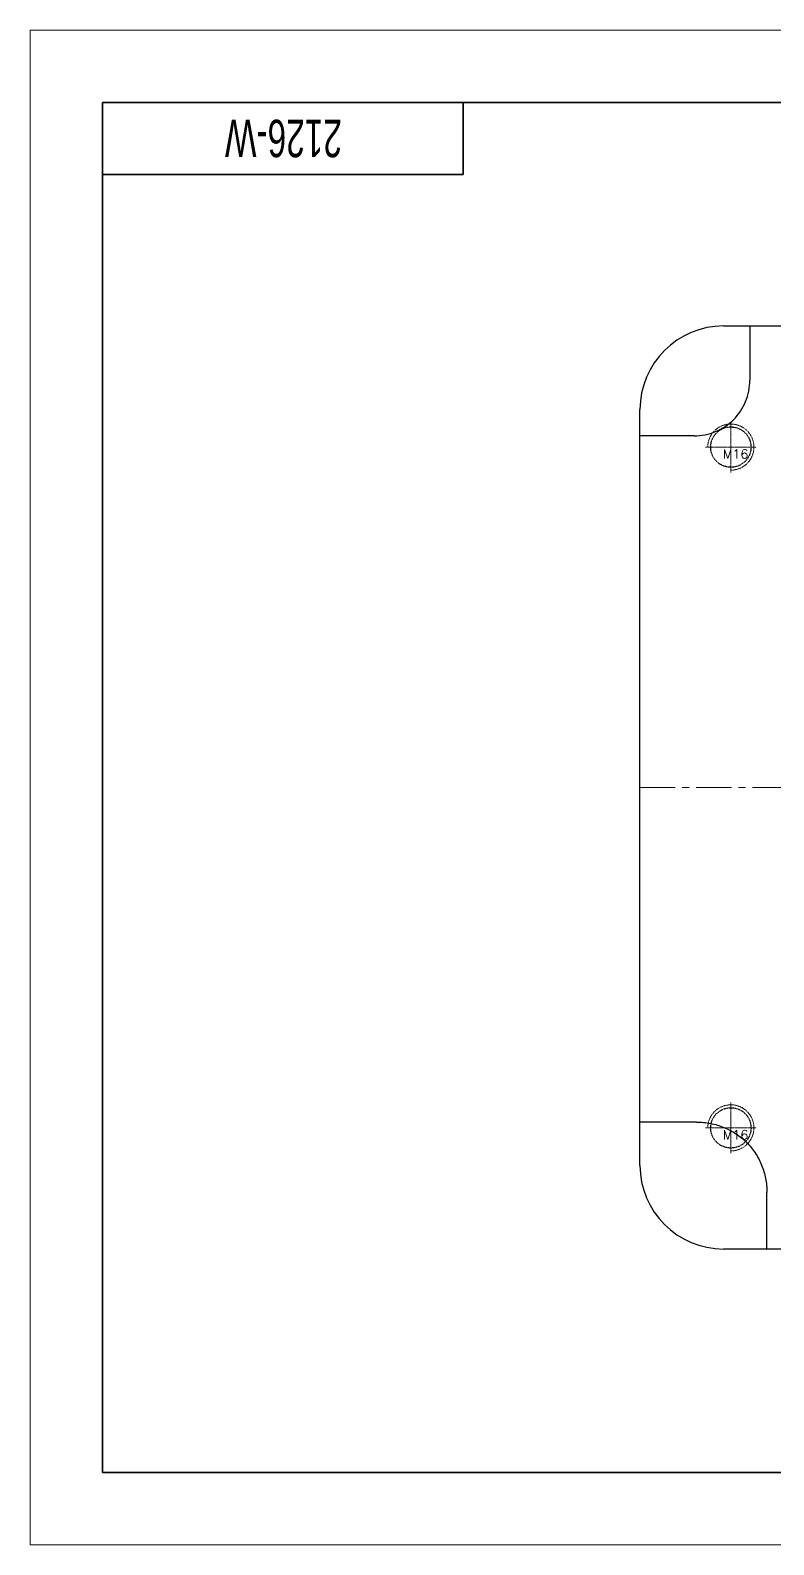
# Model space of a CAD drawing. Header units: millimetres. Extents: x 2432 to 4206, y 1282 to 1824.
# Drawn here: x 3464 to 3722, y 1282 to 1807 of the extents above; entities that cross this region are included whole.
import ezdxf
from ezdxf.enums import TextEntityAlignment as Align

# ---------------------------------------------------------------- set-up
doc = ezdxf.new("R2010")
doc.units = ezdxf.units.MM
doc.linetypes.add('CENTER', pattern=[0.6, 0.375, -0.075, 0.075, -0.075])
doc.linetypes.add('HIDDEN', pattern=[0.2, 0.1, -0.1])
doc.layers.add('21', color=7, linetype='Continuous')
for name, color, linetype, lineweight in [('insert', 85, 'Continuous', 20), ('screw', 33, 'Continuous', 13), ('文字层', 3, 'Continuous', 18), ('粗实线层', 7, 'Continuous', 35), ('细实线层', 7, 'Continuous', 18)]:
    doc.layers.add(name, color=color, linetype=linetype, lineweight=lineweight)
doc.styles.add('TXT', font='txt.shx', dxfattribs={"bigfont": 'gbcbig.shx'})
doc.styles.add('标准', font='FSGB2312.ttf', dxfattribs={"width": 0.667})

# ---------------------------------------------------------------- blocks, each defined once
blk = doc.blocks.new('screw_m16_g')
at = {"layer": 'screw', "color": 1, "linetype": 'CENTER', "ltscale": 0.497582}
for p, q in [((0, -8.8), (0, 8.8)), ((-8.8, 0), (8.8, 0))]:
    blk.add_line(p, q, dxfattribs=at)
at = {"layer": 'screw', "linetype": 'HIDDEN', "ltscale": 0.497582}
blk.add_circle((0, 0), 7, dxfattribs=at)
at = {"layer": 'screw', "color": 92, "linetype": 'HIDDEN', "ltscale": 0.497582}
blk.add_arc((0, 0), 8, 270, 180, dxfattribs=at)
at = {"layer": 'screw', "color": 6, "style": 'TXT'}
blk.add_text('M16', height=3.2, dxfattribs=at).set_placement((-2.72, -4))
blk = doc.blocks.new('A4图框')
at = {"layer": '粗实线层'}
for p, q in [((-138.5, 95), (-138.5, -95)), ((138.5, 95), (-138.5, 95)), ((-88.5, 95), (-88.5, 85)), ((-88.5, 85), (-138.5, 85)), ((-138.5, -95), (138.5, -95))]:
    blk.add_line(p, q, dxfattribs=at)
at = {"layer": '细实线层'}
for p, q in [((148.5, 105), (-148.5, 105)), ((-148.5, 105), (-148.5, -105)), ((-148.5, -105), (148.5, -105))]:
    blk.add_line(p, q, dxfattribs=at)
at = {"layer": '文字层', "style": '标准', "width": 0.667}
blk.add_attdef('图纸编号', text='', height=5.19, rotation=180, dxfattribs=at).set_placement((-113.41, 90), align=Align.MIDDLE_CENTER)

msp = doc.modelspace()

# ---------------------------------------------------------------- linework, layer by layer
at = {"layer": '21', "color": 7, "linetype": 'Continuous'}
for p, q in [((3704.21, 1704.89), (3966.21, 1704.89)), ((3713.27, 1704.89), (3713.27, 1686.15)), ((3675.21, 1413.89), (3675.21, 1675.89)), ((3693.95, 1666.83), (3675.21, 1666.83)), ((3694.86, 1428.88), (3675.21, 1428.88)), ((3719.2, 1384.89), (3719.2, 1404.53)), ((3803.09, 1384.89), (3704.21, 1384.89))]:
    msp.add_line(p, q, dxfattribs=at)
at = {"layer": '21', "color": 8, "linetype": 'HIDDEN'}
for centre in [(3706.71, 1662.89), (3706.71, 1426.89)]:
    msp.add_circle(centre, 7, dxfattribs=at)
at = {"layer": '21', "color": 7, "linetype": 'Continuous'}
for centre, start, end in [((3704.21, 1675.89), 90, 180), ((3704.21, 1413.89), 180, 270)]:
    msp.add_arc(centre, 29, start, end, dxfattribs=at)
for points, knots in [([(3693.95, 1666.83), (3696.5, 1666.83), (3701.6, 1667.78), (3708.05, 1672.04), (3712.32, 1678.5), (3713.27, 1683.6), (3713.27, 1686.15)], [0, 0, 0, 0, 0.2522, 0.5, 0.7478, 1, 1, 1, 1]), ([(3694.86, 1428.88), (3696.48, 1428.88), (3699.71, 1428.57), (3704.34, 1427.21), (3708.58, 1424.97), (3712.28, 1421.96), (3715.3, 1418.26), (3717.54, 1414.02), (3718.9, 1409.38), (3719.2, 1406.15), (3719.2, 1404.53)], [0, 0, 0, 0, 0.126823, 0.252158, 0.376378, 0.5, 0.623622, 0.747842, 0.873177, 1, 1, 1, 1])]:
    msp.add_open_spline(points, degree=3, knots=knots, dxfattribs=at)
at = {"layer": 'insert', "color": 1, "linetype": 'CENTER', "ltscale": 32.512}
msp.add_line((3675.21, 1544.89), (3995.21, 1544.89), dxfattribs=at)

# ---------------------------------------------------------------- block references
at = {"xscale": 2.5, "yscale": 2.5, "zscale": 2.5}
msp.add_blockref('A4图框', (3835.21, 1544.89), dxfattribs=at).add_auto_attribs({'图纸编号': '2126-W'})
at = {"layer": 'screw'}
for p in [(3706.71, 1662.89), (3706.71, 1426.89)]:
    msp.add_blockref('screw_m16_g', p, dxfattribs=at)

doc.saveas('drawing.dxf')
